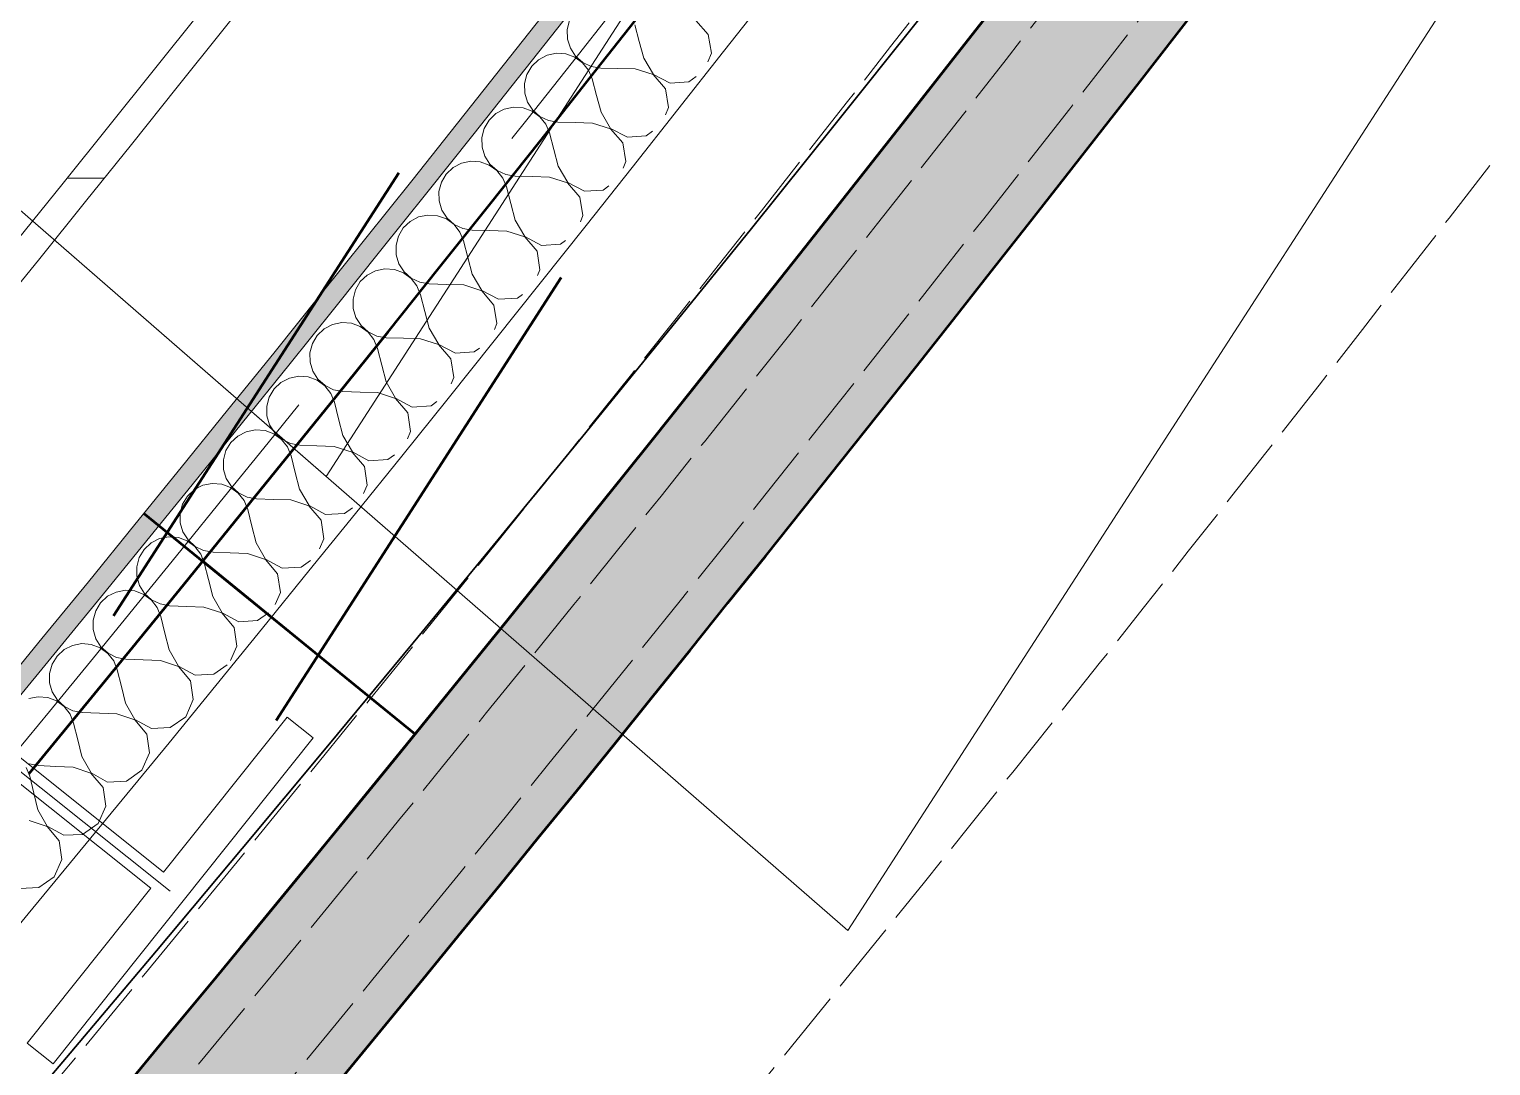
# Model space of a CAD drawing. Header units: millimetres. Extents: x -99530 to 90294, y -97212 to 56397.
# Drawn here: x -5170 to -4262, y -61751 to -61107 of the extents above; entities that cross this region are included whole.
import ezdxf
from ezdxf.enums import TextEntityAlignment as Align

# ---------------------------------------------------------------- set-up
doc = ezdxf.new("R2010")
doc.units = ezdxf.units.MM
doc.header["$MEASUREMENT"] = 0
doc.linetypes.add('Double Dashed', pattern=[1093.611073, 529.166651, -211.666656, 141.111112, -211.666656])
doc.linetypes.add('Hidden Line', pattern=[55, 45, -10])
for name, color, linetype, lineweight, true_color in [('0_Pen_No__29', 7, 'Continuous', 50, 0x2a2a2a), ('A-60-M_Mechanical_Pen_No__29', 7, 'Continuous', 50, 0x2a2a2a), ('New_A-05-M_Gross_Int_WC_s_Pen_No__74', 7, 'Continuous', 20, 0x606060), ('New_A-15-MG_Structural_Grid_Phase_2_Pen_No__222', 7, 'Continuous', 13, 0x65af33), ('New_A-20-M_Hard_Landscape_Pen_No__53', 7, 'Continuous', 35, 0x444444), ('New_A-25-M_Wall_Ext_Pen_No__107', 7, 'Continuous', 15, 0xa6a6a6), ('New_A-25-M_Wall_Ext_Pen_No__27', 7, 'Continuous', 50, 0x2a2a2a), ('New_A-25-M_Wall_Int_Pen_No__107', 7, 'Continuous', 15, 0xa6a6a6), ('New_A-25-M_Wall_Int_Pen_No__149', 7, 'Continuous', 0, 0x2a2a2a), ('New_A-35-M_FFE_Sanitary_Pen_No__211', 7, 'Continuous', 13, 0xebf6ff), ('New_A-35-M_FFE_Sanitary_Pen_No__27', 7, 'Continuous', 50, 0x2a2a2a)]:
    doc.layers.add(name, color=color, linetype=linetype, lineweight=lineweight, true_color=true_color)
for name, color, linetype in [('A-20-M_Floor_Slab', 7, 'Continuous'), ('A-25-M_Wall_Ext', 7, 'Continuous'), ('COLUMN.IFC Import', 7, 'Continuous'), ('New_A-05-M_Gross_Int_WC_s', 7, 'Continuous'), ('New_A-15-MG_Structural_Grid_Phase_2', 7, 'Continuous'), ('New_A-20-M_Hard_Landscape', 7, 'Continuous'), ('New_A-25-M_Wall_Ext', 7, 'Continuous'), ('New_A-25-M_Wall_Int', 7, 'Continuous'), ('New_A-35-M_FFE_Sanitary', 7, 'Continuous'), ('New_A-40-M_Soft_Landscaping_P2', 7, 'Continuous')]:
    doc.layers.add(name, color=color, linetype=linetype)
for name, color, linetype, lineweight in [('A-20-M_Floor_Slab_Pen_No__89', 8, 'Continuous', 20), ('A-25-M_Wall_Ext_Pen_No__87', 8, 'Continuous', 20), ('COLUMN.IFC Import_Pen_No__2', 8, 'Continuous', 15), ('New_A-25-M_Wall_Ext_Pen_No__87', 8, 'Continuous', 20), ('New_A-25-M_Wall_Int_Pen_No__193', 7, 'Continuous', 18), ('New_A-40-M_Soft_Landscaping_P2_Pen_No__150', 7, 'Continuous', 0), ('New_ArchiCAD Zone Stamps_Pen_No__6', 7, 'Continuous', 35)]:
    doc.layers.add(name, color=color, linetype=linetype, lineweight=lineweight)
doc.styles.add('GENERATED_STYLE_1', font='')
doc.styles.add('GENERATED_STYLE_3', font='')
doc.styles.add('GENERATED_STYLE_4', font='')
doc.styles.get('GENERATED_STYLE_1').set_extended_font_data('Arial', bold=True)
doc.styles.get('GENERATED_STYLE_3').set_extended_font_data('Arial')
doc.styles.get('GENERATED_STYLE_4').set_extended_font_data('Swis721 BT')

# ---------------------------------------------------------------- blocks, each defined once
blk = doc.blocks.new('Mesh_7_1', base_point=(-2004.14, -57229.4))
at = {"layer": 'New_A-20-M_Hard_Landscape_Pen_No__53', "linetype": 'Continuous', "flags": 128}
blk.add_lwpolyline([(-2004.14, -57229.4, -0.183374), (-18001.81, -70543.37), (-17579.25, -76160.81), (-17222.99, -76133.87), (-14657.07, -75939.89), (-15007.65, -71280.44, 0.205807), (-602.98, -57840.37)], format="xyb", close=True, dxfattribs=at)
blk = doc.blocks.new('Male WC_INB 0163_87_1', base_point=(-7292.13, -60664.22))
at = {"layer": 'New_A-05-M_Gross_Int_WC_s_Pen_No__74', "linetype": 'Continuous'}
blk.add_arc((-26580.17, -43935.18), 27309.7, 312.410439, 326.002054, dxfattribs=at)
at = {"layer": 'New_ArchiCAD Zone Stamps_Pen_No__6'}
for tag, height, style, p in [('ROOM_NAME', 250, 'GENERATED_STYLE_1', (-7557.68, -59351.97)), ('zoneNameLine2', 250, 'GENERATED_STYLE_1', (-7746.11, -59784.1)), ('ROOM_NUMBER', 200, 'GENERATED_STYLE_3', (-7934.54, -60204.8)), ('measuredAreaCode', 200, 'GENERATED_STYLE_3', (-8091.56, -60564.91)), ('DUMMY_649', 200, 'GENERATED_STYLE_3', (-7784.16, -60698.96)), ('DUMMY_650', 200, 'GENERATED_STYLE_3', (-7294.82, -60912.33)), ('DUMMY_651', 133.33, 'GENERATED_STYLE_3', (-7015.53, -61018.88))]:
    blk.add_attdef(tag, text='', height=height, rotation=336.44041, dxfattribs=dict(at, style=style)).set_placement(p, align=Align.TOP_LEFT)
blk = doc.blocks.new('Mesh_23_1', base_point=(-15007.65, -71280.44))
at = {"layer": 'New_A-40-M_Soft_Landscaping_P2_Pen_No__150', "linetype": 'Continuous', "flags": 128}
blk.add_lwpolyline([(-15007.65, -71280.44), (-14657.07, -75939.89, 0.09191), (5945.5, -69347.79), (9078.09, -62163.76), (-602.98, -57840.37, -0.205807)], format="xyb", close=True, dxfattribs=at)
blk = doc.blocks.new('Slab_98_1', base_point=(-4661.55, -61666.91))
at = {"layer": 'A-20-M_Floor_Slab_Pen_No__89', "linetype": 'Continuous', "flags": 128}
blk.add_lwpolyline([(-4661.55, -61666.91), (-5233.22, -61169.67), (-2072.92, -56277.39), (-1394.03, -56608.64)], close=True, dxfattribs=at)
blk = doc.blocks.new('Slab_99_1', base_point=(-5233.22, -61169.67))
at = {"layer": 'A-20-M_Floor_Slab_Pen_No__89', "linetype": 'Continuous', "flags": 128}
blk.add_lwpolyline([(-5233.22, -61169.67), (-4985.51, -61385.14), (-1778.74, -56420.93), (-2072.92, -56277.39)], close=True, dxfattribs=at)
blk = doc.blocks.new('Wall_128_1', base_point=(-38175.98, -69536.65))
at = {"layer": 'New_A-25-M_Wall_Ext_Pen_No__107', "linetype": 'Continuous', "lineweight": 0, "true_color": 0x535353}
blk.add_hatch(color=251, dxfattribs=at).paths.add_polyline_path([(-7888.71, -64664.39), (-7855.1, -64701.55), (-7821.62, -64738.54, 0.106432), (-877.49, -55078.33), (-969.15, -55038.36, -0.106432)])
at = {"layer": 'New_A-25-M_Wall_Ext_Pen_No__27', "linetype": 'Continuous'}
for radius, end in [(28161.83, 336.440438), (28261.83, 331.619095)]:
    blk.add_arc((-26783.55, -43782.02), radius, 312.139493, end, dxfattribs=at)
blk = doc.blocks.new('Wall_131_1', base_point=(-38175.91, -69536.5))
at = {"layer": 'New_A-25-M_Wall_Ext_Pen_No__87', "linetype": 'Hidden Line'}
for radius in [28161.83, 28211.83]:
    blk.add_arc((-26758.87, -43792.76), radius, 246.083295, 336.440412, dxfattribs=at)
blk = doc.blocks.new('Wall_217_1', base_point=(-8161.16, -64098.5))
at = {"layer": 'New_A-35-M_FFE_Sanitary_Pen_No__211', "linetype": 'Continuous'}
h = blk.add_hatch(dxfattribs=at)
h.set_pattern_fill('Plaster_0001', color=256, style=0, pattern_type=2)
h.set_pattern_definition([(229.20706, (0, 0), (-131.12933, 113.1596), [0, -100]), (229.20706, (32.9, -94.43), (-131.12933, 113.1596), [0, -100])])
h.paths.add_polyline_path([(-8154.39, -64105.87, 0.059246), (-3930.58, -59211.31), (-3938.89, -59205.74, -0.059154), (-8153.78, -64091.76)])
at = {"layer": 'New_A-35-M_FFE_Sanitary_Pen_No__27', "linetype": 'Continuous'}
for radius, start, end in [(27376.54, 312.425971, 325.988241), (27366.54, 312.446864, 325.988185)]:
    blk.add_arc((-26623.62, -43897.89), radius, start, end, dxfattribs=at)
blk = doc.blocks.new('Wall_418_1', base_point=(-38294.61, -69816.87))
at = {"layer": 'A-25-M_Wall_Ext_Pen_No__87', "linetype": 'Hidden Line'}
for radius, start, end in [(28130.79, 246.162868, 336.762854), (28469.79, 246.155056, 336.760928)]:
    blk.add_arc((-26785.33, -43777.18), radius, start, end, dxfattribs=at)
blk = doc.blocks.new('*X1078')
at = {"layer": 'New_A-25-M_Wall_Int_Pen_No__107', "linetype": 'Continuous'}
for p, q in [((-4835.78, -61107.67), (-4834.31, -61101.96)), ((-4835.63, -61113.57), (-4835.78, -61107.67)), ((-4791.06, -61115.01), (-4793.82, -61104.66)), ((-4755.93, -61101.91), (-4748.22, -61110.73)), ((-4833.88, -61119.21), (-4835.63, -61113.57)), ((-4788.3, -61125.36), (-4791.06, -61115.01)), ((-4748.22, -61110.73), (-4746.31, -61122.29)), ((-4857.82, -61130.4), (-4853.56, -61126.33)), ((-4853.56, -61126.33), (-4848.34, -61123.58)), ((-4848.34, -61123.58), (-4842.57, -61122.35)), ((-4842.57, -61122.35), (-4836.67, -61122.75)), ((-4836.67, -61122.75), (-4831.11, -61124.75)), ((-4830.65, -61124.16), (-4833.88, -61119.21)), ((-4831.11, -61124.75), (-4826.3, -61128.18)), ((-4826.19, -61128.05), (-4830.65, -61124.16)), ((-4782.32, -61135.42), (-4788.3, -61125.36)), ((-4746.31, -61122.29), (-4748.56, -61127.74)), ((-4862.28, -61141.2), (-4860.81, -61135.49)), ((-4860.81, -61135.49), (-4857.82, -61130.4)), ((-4826.3, -61128.18), (-4822.61, -61132.8)), ((-4820.85, -61130.57), (-4826.19, -61128.05)), ((-4822.61, -61132.8), (-4820.32, -61138.25)), ((-4815.02, -61131.54), (-4820.85, -61130.57)), ((-4804.31, -61131.81), (-4815.02, -61131.54)), ((-4793.6, -61132.08), (-4804.31, -61131.81)), ((-4793.6, -61132.08), (-4782.42, -61135.56)), ((-4782.42, -61135.56), (-4774.73, -61144.39)), ((-4771.93, -61140.84), (-4782.32, -61135.42)), ((-4862.15, -61147.1), (-4862.28, -61141.2)), ((-4817.58, -61148.6), (-4820.32, -61138.25)), ((-4774.73, -61144.39), (-4772.84, -61155.95)), ((-4760.25, -61139.99), (-4771.93, -61140.84)), ((-4755.68, -61136.68), (-4760.25, -61139.99)), ((-4860.4, -61152.74), (-4862.15, -61147.1)), ((-4857.18, -61157.7), (-4860.4, -61152.74)), ((-4814.84, -61158.95), (-4817.58, -61148.6)), ((-4884.36, -61163.89), (-4880.09, -61159.83)), ((-4880.09, -61159.83), (-4874.87, -61157.08)), ((-4874.87, -61157.08), (-4869.1, -61155.87)), ((-4869.1, -61155.87), (-4863.2, -61156.28)), ((-4863.2, -61156.28), (-4857.64, -61158.28)), ((-4857.64, -61158.28), (-4852.84, -61161.72)), ((-4852.73, -61161.59), (-4857.18, -61157.7)), ((-4852.84, -61161.72), (-4849.15, -61166.35)), ((-4847.39, -61164.12), (-4852.73, -61161.59)), ((-4808.86, -61169.03), (-4814.84, -61158.95)), ((-4772.84, -61155.95), (-4774.77, -61160.62)), ((-4888.84, -61174.68), (-4887.35, -61168.97)), ((-4887.35, -61168.97), (-4884.36, -61163.89)), ((-4849.15, -61166.35), (-4846.87, -61171.8)), ((-4841.56, -61165.09), (-4847.39, -61164.12)), ((-4844.14, -61182.15), (-4846.87, -61171.8)), ((-4830.85, -61165.38), (-4841.56, -61165.09)), ((-4820.15, -61165.67), (-4830.85, -61165.38)), ((-4820.15, -61165.67), (-4808.97, -61169.16)), ((-4808.97, -61169.16), (-4801.3, -61178.01)), ((-4798.49, -61174.46), (-4808.86, -61169.03)), ((-4782.88, -61170.79), (-4786.81, -61173.63)), ((-4888.71, -61180.58), (-4888.84, -61174.68)), ((-4886.98, -61186.23), (-4888.71, -61180.58)), ((-4801.3, -61178.01), (-4799.42, -61189.57)), ((-4786.81, -61173.63), (-4798.49, -61174.46)), ((-4901.45, -61190.55), (-4895.68, -61189.34)), ((-4895.68, -61189.34), (-4889.78, -61189.76)), ((-4889.78, -61189.76), (-4884.23, -61191.77)), ((-4883.76, -61191.19), (-4886.98, -61186.23)), ((-4841.42, -61192.51), (-4844.14, -61182.15)), ((-4799.42, -61189.57), (-4801.12, -61193.67)), ((-4913.95, -61202.42), (-4910.95, -61197.34)), ((-4910.95, -61197.34), (-4906.68, -61193.28)), ((-4906.68, -61193.28), (-4901.45, -61190.55)), ((-4884.23, -61191.77), (-4879.43, -61195.22)), ((-4879.32, -61195.09), (-4883.76, -61191.19)), ((-4879.43, -61195.22), (-4875.75, -61199.85)), ((-4873.98, -61197.62), (-4879.32, -61195.09)), ((-4868.15, -61198.61), (-4873.98, -61197.62)), ((-4857.45, -61198.91), (-4868.15, -61198.61)), ((-4846.74, -61199.22), (-4857.45, -61198.91)), ((-4846.74, -61199.22), (-4835.57, -61202.73)), ((-4835.46, -61202.59), (-4841.42, -61192.51)), ((-4915.45, -61208.12), (-4913.95, -61202.42)), ((-4915.33, -61214.02), (-4915.45, -61208.12)), ((-4875.75, -61199.85), (-4873.48, -61205.31)), ((-4870.76, -61215.67), (-4873.48, -61205.31)), ((-4835.57, -61202.73), (-4827.91, -61211.59)), ((-4825.1, -61208.04), (-4835.46, -61202.59)), ((-4813.42, -61207.23), (-4825.1, -61208.04)), ((-4809.93, -61204.72), (-4813.42, -61207.23)), ((-4913.6, -61219.67), (-4915.33, -61214.02)), ((-4868.05, -61226.03), (-4870.76, -61215.67)), ((-4827.91, -61211.59), (-4826.05, -61223.15)), ((-4933.32, -61226.7), (-4928.09, -61223.97)), ((-4928.09, -61223.97), (-4922.31, -61222.77)), ((-4922.31, -61222.77), (-4916.42, -61223.2)), ((-4916.42, -61223.2), (-4910.86, -61225.22)), ((-4910.4, -61224.64), (-4913.6, -61219.67)), ((-4910.86, -61225.22), (-4906.07, -61228.68)), ((-4905.96, -61228.54), (-4910.4, -61224.64)), ((-4862.11, -61236.12), (-4868.05, -61226.03)), ((-4826.05, -61223.15), (-4827.61, -61226.9)), ((-4940.6, -61235.82), (-4937.6, -61230.75)), ((-4937.6, -61230.75), (-4933.32, -61226.7)), ((-4906.07, -61228.68), (-4902.4, -61233.31)), ((-4900.62, -61231.09), (-4905.96, -61228.54)), ((-4902.4, -61233.31), (-4900.13, -61238.77)), ((-4894.8, -61232.08), (-4900.62, -61231.09)), ((-4884.09, -61232.41), (-4894.8, -61232.08)), ((-4873.39, -61232.72), (-4884.09, -61232.41)), ((-4873.39, -61232.72), (-4862.22, -61236.25)), ((-4942.11, -61241.52), (-4940.6, -61235.82)), ((-4942, -61247.43), (-4942.11, -61241.52)), ((-4897.43, -61249.14), (-4900.13, -61238.77)), ((-4862.22, -61236.25), (-4854.57, -61245.12)), ((-4851.76, -61241.58), (-4862.11, -61236.12)), ((-4840.07, -61240.79), (-4851.76, -61241.58)), ((-4836.84, -61238.47), (-4840.07, -61240.79)), ((-4940.28, -61253.08), (-4942, -61247.43)), ((-4937.08, -61258.05), (-4940.28, -61253.08)), ((-4894.74, -61259.5), (-4897.43, -61249.14)), ((-4854.57, -61245.12), (-4852.73, -61256.69)), ((-4964.29, -61264.12), (-4960, -61260.07)), ((-4960, -61260.07), (-4954.77, -61257.35)), ((-4954.77, -61257.35), (-4948.99, -61256.17)), ((-4948.99, -61256.17), (-4943.1, -61256.6)), ((-4943.1, -61256.6), (-4937.55, -61258.63)), ((-4937.55, -61258.63), (-4932.76, -61262.1)), ((-4932.65, -61261.96), (-4937.08, -61258.05)), ((-4932.76, -61262.1), (-4929.09, -61266.74)), ((-4927.32, -61264.52), (-4932.65, -61261.96)), ((-4888.82, -61269.6), (-4894.74, -61259.5)), ((-4852.73, -61256.69), (-4854.24, -61260.3)), ((-4968.82, -61274.89), (-4967.31, -61269.19)), ((-4967.31, -61269.19), (-4964.29, -61264.12)), ((-4929.09, -61266.74), (-4926.84, -61272.2)), ((-4921.49, -61265.52), (-4927.32, -61264.52)), ((-4910.79, -61265.86), (-4921.49, -61265.52)), ((-4900.09, -61266.19), (-4910.79, -61265.86)), ((-4900.09, -61266.19), (-4888.92, -61269.74)), ((-4888.92, -61269.74), (-4881.29, -61278.62)), ((-4878.47, -61275.08), (-4888.82, -61269.6)), ((-4968.72, -61280.79), (-4968.82, -61274.89)), ((-4967.01, -61286.44), (-4968.72, -61280.79)), ((-4924.16, -61282.57), (-4926.84, -61272.2)), ((-4881.29, -61278.62), (-4879.47, -61290.19)), ((-4866.78, -61274.3), (-4878.47, -61275.08)), ((-4863.6, -61272.03), (-4866.78, -61274.3)), ((-4981.51, -61290.69), (-4975.72, -61289.52)), ((-4975.72, -61289.52), (-4969.83, -61289.96)), ((-4969.83, -61289.96), (-4964.28, -61292)), ((-4963.82, -61291.42), (-4967.01, -61286.44)), ((-4921.48, -61292.94), (-4924.16, -61282.57)), ((-4994.06, -61302.51), (-4991.04, -61297.45)), ((-4991.04, -61297.45), (-4986.74, -61293.41)), ((-4986.74, -61293.41), (-4981.51, -61290.69)), ((-4964.28, -61292), (-4959.5, -61295.47)), ((-4959.39, -61295.34), (-4963.82, -61291.42)), ((-4959.5, -61295.47), (-4955.84, -61300.12)), ((-4954.06, -61297.9), (-4959.39, -61295.34)), ((-4948.24, -61298.91), (-4954.06, -61297.9)), ((-4937.54, -61299.27), (-4948.24, -61298.91)), ((-4915.57, -61303.05), (-4921.48, -61292.94)), ((-4879.47, -61290.19), (-4881.02, -61293.88)), ((-4995.58, -61308.21), (-4994.06, -61302.51)), ((-4955.84, -61300.12), (-4953.59, -61305.58)), ((-4950.93, -61315.96), (-4953.59, -61305.58)), ((-4926.83, -61299.62), (-4937.54, -61299.27)), ((-4926.83, -61299.62), (-4915.68, -61303.18)), ((-4915.68, -61303.18), (-4908.06, -61312.07)), ((-4905.23, -61308.54), (-4915.57, -61303.05)), ((-4893.54, -61307.78), (-4905.23, -61308.54)), ((-4890.21, -61305.41), (-4893.54, -61307.78)), ((-4995.49, -61314.11), (-4995.58, -61308.21)), ((-4993.79, -61319.77), (-4995.49, -61314.11)), ((-4948.27, -61326.33), (-4950.93, -61315.96)), ((-4908.06, -61312.07), (-4906.25, -61323.64)), ((-5013.53, -61326.7), (-5008.29, -61324)), ((-5008.29, -61324), (-5002.51, -61322.83)), ((-5002.51, -61322.83), (-4996.62, -61323.28)), ((-4996.62, -61323.28), (-4991.07, -61325.33)), ((-4990.6, -61324.75), (-4993.79, -61319.77)), ((-4991.07, -61325.33), (-4986.29, -61328.81)), ((-4986.18, -61328.67), (-4990.6, -61324.75)), ((-4942.37, -61336.45), (-4948.27, -61326.33)), ((-4906.25, -61323.64), (-4907.94, -61327.64)), ((-5020.86, -61335.79), (-5017.83, -61330.73)), ((-5017.83, -61330.73), (-5013.53, -61326.7)), ((-4986.29, -61328.81), (-4982.64, -61333.46)), ((-4980.86, -61331.24), (-4986.18, -61328.67)), ((-4982.64, -61333.46), (-4980.4, -61338.93)), ((-4975.04, -61332.26), (-4980.86, -61331.24)), ((-4964.34, -61332.63), (-4975.04, -61332.26)), ((-4953.63, -61333), (-4964.34, -61332.63)), ((-4953.63, -61333), (-4942.48, -61336.58)), ((-5022.39, -61341.49), (-5020.86, -61335.79)), ((-5022.31, -61347.39), (-5022.39, -61341.49)), ((-4977.75, -61349.3), (-4980.4, -61338.93)), ((-4942.48, -61336.58), (-4934.88, -61345.49)), ((-4932.04, -61341.96), (-4942.37, -61336.45)), ((-4920.36, -61341.22), (-4932.04, -61341.96)), ((-4916.69, -61338.61), (-4920.36, -61341.22)), ((-5020.62, -61353.05), (-5022.31, -61347.39)), ((-5017.44, -61358.03), (-5020.62, -61353.05)), ((-4975.11, -61359.68), (-4977.75, -61349.3)), ((-4934.88, -61345.49), (-4933.09, -61357.06)), ((-5044.68, -61363.98), (-5040.37, -61359.95)), ((-5040.37, -61359.95), (-5035.13, -61357.26)), ((-5035.13, -61357.26), (-5029.34, -61356.1)), ((-5029.34, -61356.1), (-5023.45, -61356.56)), ((-5023.45, -61356.56), (-5017.91, -61358.61)), ((-5017.91, -61358.61), (-5013.13, -61362.1)), ((-5013.03, -61361.97), (-5017.44, -61358.03)), ((-5013.13, -61362.1), (-5009.49, -61366.76)), ((-5007.71, -61364.55), (-5013.03, -61361.97)), ((-4969.23, -61369.81), (-4975.11, -61359.68)), ((-4933.09, -61357.06), (-4935.01, -61361.59)), ((-5049.26, -61374.73), (-5047.72, -61369.03)), ((-5047.72, -61369.03), (-5044.68, -61363.98)), ((-5009.49, -61366.76), (-5007.26, -61372.23)), ((-5001.89, -61365.57), (-5007.71, -61364.55)), ((-4991.18, -61365.96), (-5001.89, -61365.57)), ((-4980.48, -61366.35), (-4991.18, -61365.96)), ((-4980.48, -61366.35), (-4969.34, -61369.94)), ((-4969.34, -61369.94), (-4961.75, -61378.86)), ((-4958.91, -61375.34), (-4969.23, -61369.81)), ((-4943.02, -61371.64), (-4947.22, -61374.61)), ((-5049.18, -61380.63), (-5049.26, -61374.73)), ((-5047.5, -61386.29), (-5049.18, -61380.63)), ((-5004.63, -61382.61), (-5007.26, -61372.23)), ((-4961.75, -61378.86), (-4959.98, -61390.44)), ((-4947.22, -61374.61), (-4958.91, -61375.34)), ((-5062.01, -61390.48), (-5056.22, -61389.32)), ((-5056.22, -61389.32), (-5050.34, -61389.8)), ((-5050.34, -61389.8), (-5044.8, -61391.86)), ((-5044.33, -61391.28), (-5047.5, -61386.29)), ((-5002, -61392.99), (-5004.63, -61382.61)), ((-5074.62, -61402.23), (-5071.58, -61397.18)), ((-5071.58, -61397.18), (-5067.26, -61393.16)), ((-5067.26, -61393.16), (-5062.01, -61390.48)), ((-5044.8, -61391.86), (-5040.03, -61395.35)), ((-5039.92, -61395.22), (-5044.33, -61391.28)), ((-5040.03, -61395.35), (-5036.39, -61400.02)), ((-5034.6, -61397.81), (-5039.92, -61395.22)), ((-5028.79, -61398.84), (-5034.6, -61397.81)), ((-5018.09, -61399.25), (-5028.79, -61398.84)), ((-4996.14, -61403.13), (-5002, -61392.99)), ((-4959.98, -61390.44), (-4962.23, -61395.73)), ((-5076.17, -61407.92), (-5074.62, -61402.23)), ((-5076.1, -61413.83), (-5076.17, -61407.92)), ((-5036.39, -61400.02), (-5034.17, -61405.49)), ((-5031.55, -61415.88), (-5034.17, -61405.49)), ((-5007.38, -61399.65), (-5018.09, -61399.25)), ((-5007.38, -61399.65), (-4996.24, -61403.26)), ((-4996.24, -61403.26), (-4988.67, -61412.19)), ((-4985.82, -61408.67), (-4996.14, -61403.13)), ((-4974.13, -61407.97), (-4985.82, -61408.67)), ((-4969.22, -61404.5), (-4974.13, -61407.97)), ((-5074.43, -61419.49), (-5076.1, -61413.83)), ((-5028.94, -61426.26), (-5031.55, -61415.88)), ((-4988.67, -61412.19), (-4986.91, -61423.77)), ((-5094.21, -61426.33), (-5088.95, -61423.65)), ((-5088.95, -61423.65), (-5083.16, -61422.51)), ((-5083.16, -61422.51), (-5077.27, -61422.99)), ((-5077.27, -61422.99), (-5071.74, -61425.06)), ((-5071.27, -61424.49), (-5074.43, -61419.49)), ((-5071.74, -61425.06), (-5066.97, -61428.57)), ((-5066.86, -61428.43), (-5071.27, -61424.49)), ((-4986.91, -61423.77), (-4989.6, -61430.06)), ((-5101.58, -61435.39), (-5098.52, -61430.35)), ((-5098.52, -61430.35), (-5094.21, -61426.33)), ((-5066.97, -61428.57), (-5063.35, -61433.23)), ((-5061.55, -61431.03), (-5066.86, -61428.43)), ((-5063.35, -61433.23), (-5061.13, -61438.71)), ((-5055.74, -61432.07), (-5061.55, -61431.03)), ((-5045.04, -61432.49), (-5055.74, -61432.07)), ((-5034.34, -61432.91), (-5045.04, -61432.49)), ((-5034.34, -61432.91), (-5023.2, -61436.54)), ((-5023.09, -61436.41), (-5028.94, -61426.26)), ((-5103.13, -61441.08), (-5101.58, -61435.39)), ((-5103.08, -61446.98), (-5103.13, -61441.08)), ((-5058.53, -61449.1), (-5061.13, -61438.71)), ((-5023.2, -61436.54), (-5015.64, -61445.48)), ((-5012.79, -61441.97), (-5023.09, -61436.41)), ((-5001.1, -61441.28), (-5012.79, -61441.97)), ((-4995.29, -61437.19), (-5001.1, -61441.28)), ((-5101.41, -61452.65), (-5103.08, -61446.98)), ((-5098.26, -61457.65), (-5101.41, -61452.65)), ((-5055.93, -61459.49), (-5058.53, -61449.1)), ((-5015.64, -61445.48), (-5013.9, -61457.06)), ((-5125.52, -61463.47), (-5121.2, -61459.46)), ((-5121.2, -61459.46), (-5115.94, -61456.79)), ((-5115.94, -61456.79), (-5110.15, -61455.66)), ((-5110.15, -61455.66), (-5104.26, -61456.15)), ((-5104.26, -61456.15), (-5098.73, -61458.23)), ((-5098.73, -61458.23), (-5093.97, -61461.74)), ((-5093.86, -61461.6), (-5098.26, -61457.65)), ((-5093.97, -61461.74), (-5090.35, -61466.41)), ((-5088.55, -61464.21), (-5093.86, -61461.6)), ((-5050.1, -61469.65), (-5055.93, -61459.49)), ((-5013.9, -61457.06), (-5017.13, -61464.59)), ((-5130.15, -61474.2), (-5128.58, -61468.51)), ((-5128.58, -61468.51), (-5125.52, -61463.47)), ((-5090.35, -61466.41), (-5088.14, -61471.89)), ((-5082.74, -61465.26), (-5088.55, -61464.21)), ((-5072.04, -61465.7), (-5082.74, -61465.26)), ((-5061.34, -61466.13), (-5072.04, -61465.7)), ((-5061.34, -61466.13), (-5050.21, -61469.78)), ((-5050.21, -61469.78), (-5042.66, -61478.73)), ((-5039.8, -61475.22), (-5050.1, -61469.65)), ((-5021.22, -61469.72), (-5028.11, -61474.55)), ((-5130.1, -61480.1), (-5130.15, -61474.2)), ((-5128.44, -61485.77), (-5130.1, -61480.1)), ((-5085.56, -61482.28), (-5088.14, -61471.89)), ((-5042.66, -61478.73), (-5040.94, -61490.31)), ((-5028.11, -61474.55), (-5039.8, -61475.22)), ((-5142.98, -61489.89), (-5137.19, -61488.76)), ((-5137.19, -61488.76), (-5131.3, -61489.26)), ((-5131.3, -61489.26), (-5125.77, -61491.35)), ((-5125.3, -61490.77), (-5128.44, -61485.77)), ((-5082.98, -61492.68), (-5085.56, -61482.28)), ((-5155.64, -61501.59), (-5152.57, -61496.55)), ((-5152.57, -61496.55), (-5148.24, -61492.55)), ((-5148.24, -61492.55), (-5142.98, -61489.89)), ((-5125.77, -61491.35), (-5121.02, -61494.87)), ((-5120.91, -61494.73), (-5125.3, -61490.77)), ((-5121.02, -61494.87), (-5117.4, -61499.55)), ((-5115.6, -61497.34), (-5120.91, -61494.73)), ((-5109.79, -61498.41), (-5115.6, -61497.34)), ((-5099.09, -61498.86), (-5109.79, -61498.41)), ((-5077.16, -61502.84), (-5082.98, -61492.68)), ((-5040.94, -61490.31), (-5044.82, -61499.32)), ((-5157.22, -61507.27), (-5155.64, -61501.59)), ((-5157.18, -61513.17), (-5157.22, -61507.27)), ((-5117.4, -61499.55), (-5115.21, -61505.03)), ((-5112.64, -61515.43), (-5115.21, -61505.03)), ((-5088.39, -61499.31), (-5099.09, -61498.86)), ((-5088.39, -61499.31), (-5077.27, -61502.98)), ((-5077.27, -61502.98), (-5069.73, -61511.94)), ((-5066.87, -61508.43), (-5077.16, -61502.84)), ((-5055.18, -61507.78), (-5066.87, -61508.43)), ((-5047.03, -61502.08), (-5055.18, -61507.78)), ((-5155.53, -61518.84), (-5157.18, -61513.17)), ((-5110.07, -61525.82), (-5112.64, -61515.43)), ((-5069.73, -61511.94), (-5068.03, -61523.52)), ((-5170.07, -61522.94), (-5164.27, -61521.83)), ((-5164.27, -61521.83), (-5158.39, -61522.33)), ((-5158.39, -61522.33), (-5152.86, -61524.43)), ((-5152.39, -61523.85), (-5155.53, -61518.84)), ((-5152.86, -61524.43), (-5148.11, -61527.95)), ((-5148, -61527.82), (-5152.39, -61523.85)), ((-5104.27, -61536), (-5110.07, -61525.82)), ((-5068.03, -61523.52), (-5072.67, -61534.25)), ((-5148.11, -61527.95), (-5144.51, -61532.64)), ((-5142.7, -61530.44), (-5148, -61527.82)), ((-5144.51, -61532.64), (-5142.32, -61538.13)), ((-5136.89, -61531.51), (-5142.7, -61530.44)), ((-5126.2, -61531.98), (-5136.89, -61531.51)), ((-5115.5, -61532.45), (-5126.2, -61531.98)), ((-5115.5, -61532.45), (-5104.38, -61536.13)), ((-5072.71, -61534.29), (-5082.3, -61540.97)), ((-5139.77, -61548.53), (-5142.32, -61538.13)), ((-5104.38, -61536.13), (-5096.85, -61545.1)), ((-5093.99, -61541.6), (-5104.27, -61536)), ((-5082.3, -61540.97), (-5093.99, -61541.6)), ((-5137.22, -61558.93), (-5139.77, -61548.53)), ((-5096.85, -61545.1), (-5095.17, -61556.69)), ((-5131.43, -61569.11), (-5137.22, -61558.93)), ((-5095.17, -61556.69), (-5099.84, -61567.44)), ((-5171.66, -61565.69), (-5169.48, -61571.18)), ((-5164.05, -61564.58), (-5169.86, -61563.49)), ((-5166.95, -61581.59), (-5169.48, -61571.18)), ((-5153.35, -61565.06), (-5164.05, -61564.58)), ((-5142.65, -61565.55), (-5153.35, -61565.06)), ((-5142.65, -61565.55), (-5131.54, -61569.24)), ((-5131.54, -61569.24), (-5124.03, -61578.23)), ((-5121.16, -61574.73), (-5131.43, -61569.11)), ((-5099.84, -61567.44), (-5109.46, -61574.12)), ((-5124.03, -61578.23), (-5122.37, -61589.82)), ((-5109.46, -61574.12), (-5121.16, -61574.73)), ((-5164.41, -61591.99), (-5166.95, -61581.59)), ((-5158.64, -61602.18), (-5164.41, -61591.99)), ((-5122.37, -61589.82), (-5127.05, -61600.56)), ((-5169.86, -61598.6), (-5158.75, -61602.32)), ((-5158.75, -61602.32), (-5151.25, -61611.31)), ((-5148.38, -61607.82), (-5158.64, -61602.18)), ((-5136.68, -61607.22), (-5148.38, -61607.82)), ((-5127.05, -61600.56), (-5136.68, -61607.22)), ((-5151.25, -61611.31), (-5149.61, -61622.91)), ((-5149.61, -61622.91), (-5154.31, -61633.63)), ((-5154.31, -61633.63), (-5163.95, -61640.28)), ((-5163.95, -61640.28), (-5175.65, -61640.87))]:
    blk.add_line(p, q, dxfattribs=at)
blk = doc.blocks.new('Wall_458_1', base_point=(-7921.55, -64417.16))
at = {"layer": 'New_A-25-M_Wall_Int_Pen_No__107', "linetype": 'Continuous'}
h = blk.add_hatch(dxfattribs=at)
h.set_pattern_fill('Plywood_0001', color=256, style=0, pattern_type=2)
h.set_pattern_definition([(0, (0, 0), (0, 200), [])])
h.paths.add_polyline_path([(-1322.06, -54884.49, -0.105152), (-8042.99, -64284.3), (-8030.85, -64297.59, 0.105152), (-1305.56, -54891.68)])
blk.add_hatch(color=256, dxfattribs=at).paths.add_polyline_path([(-7921.55, -64417.16, 0.105152), (-1157.07, -54956.43), (-1168.07, -54951.64, -0.105152), (-7929.65, -64408.3)])
at = {"layer": 'New_A-25-M_Wall_Int_Pen_No__149', "linetype": 'Continuous'}
for radius in [27776.83, 28046.83]:
    blk.add_arc((-26783.55, -43782.02), radius, 312.42955, 336.440412, dxfattribs=at)
at = {"layer": 'New_A-25-M_Wall_Int_Pen_No__193', "linetype": 'Continuous'}
for radius in [27794.83, 27944.83, 27956.83]:
    blk.add_arc((-26783.55, -43782.02), radius, 312.42955, 336.440412, dxfattribs=at)
at = {"layer": 'New_A-25-M_Wall_Int', "color": 250, "lineweight": 50, "true_color": 0x2a2a2a}
blk.add_blockref('*X1078', (0, 0), dxfattribs=at)
blk = doc.blocks.new('Standard grid marker_14')
at = {"layer": 'New_A-15-MG_Structural_Grid_Phase_2_Pen_No__222', "linetype": 'Double Dashed'}
blk.add_line((2590.62, 0.53), (0, 0.53), dxfattribs=at)
at = {"layer": 'New_A-15-MG_Structural_Grid_Phase_2_Pen_No__222', "style": 'GENERATED_STYLE_4'}
for tag, p in [('AC_MarkerText_1_0', (-500, 43.92)), ('AC_MarkerText_1_1', (22558.16, 43.92))]:
    blk.add_attdef(tag, text='', height=350, rotation=195.02767, dxfattribs=at).set_placement(p, align=Align.MIDDLE_CENTER)
blk = doc.blocks.new('Standard grid marker_26')
at = {"layer": 'New_A-15-MG_Structural_Grid_Phase_2_Pen_No__222', "linetype": 'Double Dashed'}
blk.add_arc((0, 0), 27977.57, 0, 90.635971, dxfattribs=at)
at = {"layer": 'New_A-15-MG_Structural_Grid_Phase_2_Pen_No__222', "style": 'GENERATED_STYLE_4'}
blk.add_attdef('AC_MarkerText_1', text='', height=350, rotation=90.30663, dxfattribs=at).set_placement((-1326.18, 28007.96), align=Align.MIDDLE_CENTER)
blk = doc.blocks.new('Column 145')
at = {"layer": 'COLUMN.IFC Import_Pen_No__2', "linetype": 'Continuous'}
for p, q in [((-129.4, 133.35), (129.4, 133.35)), ((-129.4, 112.85), (-129.4, 133.35)), ((129.4, 133.35), (129.4, 112.85)), ((-6.4, 112.85), (-129.4, 112.85)), ((-6.4, -112.85), (-6.4, 112.85)), ((6.4, 112.85), (6.4, -112.85)), ((129.4, 112.85), (6.4, 112.85)), ((-129.4, -112.85), (-6.4, -112.85)), ((-129.4, -133.35), (-129.4, -112.85)), ((6.4, -112.85), (129.4, -112.85)), ((129.4, -112.85), (129.4, -133.35)), ((129.4, -133.35), (-129.4, -133.35))]:
    blk.add_line(p, q, dxfattribs=at)
blk = doc.blocks.new('Mesh_27_1', base_point=(-602.98, -57840.37))
at = {"layer": 'New_A-40-M_Soft_Landscaping_P2_Pen_No__150', "linetype": 'Continuous', "flags": 128}
blk.add_lwpolyline([(-602.98, -57840.37, -0.205807), (-15007.65, -71280.44), (-14916.93, -72486.22, 0.161424), (-1599.97, -63958.31), (1156.79, -58626.26)], format="xyb", close=True, dxfattribs=at)

msp = doc.modelspace()

# ---------------------------------------------------------------- linework, layer by layer
at = {"layer": '0_Pen_No__29', "linetype": 'Continuous', "flags": 128}
for points in [[(-5038.58, -61677.4, 0.057708), (-1524.27, -56234.22)], [(-5038.58, -61677.4, 0.057708), (-1524.27, -56234.22)], [(-1524.27, -56234.22, -0.057708), (-5038.58, -61677.4)]]:
    msp.add_lwpolyline(points, format="xyb", dxfattribs=at)
msp.add_lwpolyline([(-4992.32, -61494.48), (-5062.16, -61437.72)], dxfattribs=at)
at = {"layer": 'A-60-M_Mechanical_Pen_No__29', "linetype": 'Continuous'}
for p, q in [((-5117.52, -61471.65), (-4940.4, -61196.57)), ((-5016.62, -61536.62), (-4839.5, -61261.54)), ((-4930.24, -61544.94), (-5098.63, -61408.07)), ((-4930.24, -61544.94), (-4992.32, -61494.48))]:
    msp.add_line(p, q, dxfattribs=at)
msp.add_arc((-26783.55, -43782.02), 27991.83, 320.546763, 333.75783, dxfattribs=at)

# ---------------------------------------------------------------- block references
at = {"layer": 'A-20-M_Floor_Slab', "color": 8, "linetype": 'Continuous', "lineweight": 20}
for name, p in [('Slab_98_1', (-4661.55, -61666.91)), ('Slab_99_1', (-5233.22, -61169.67))]:
    msp.add_blockref(name, p, dxfattribs=at)
at = {"layer": 'A-25-M_Wall_Ext', "color": 250, "lineweight": 50, "true_color": 0x2a2a2a}
msp.add_blockref('Wall_418_1', (-38294.61, -69816.87), dxfattribs=at)
at = {"layer": 'COLUMN.IFC Import', "linetype": 'Continuous', "zscale": 1000, "rotation": 51.41241155949833}
msp.add_blockref('Column 145', (-5178.59, -61565.32), dxfattribs=at)
at = {"layer": 'New_A-05-M_Gross_Int_WC_s', "linetype": 'Continuous'}
msp.add_blockref('Male WC_INB 0163_87_1', (-7292.13, -60664.22), dxfattribs=at)
at = {"layer": 'New_A-15-MG_Structural_Grid_Phase_2', "color": 8, "linetype": 'Continuous', "lineweight": 15, "zscale": 1000}
for name, p, rotation in [('Standard grid marker_26', (-26783.53, -43781.16), 246.1337837427074), ('Standard grid marker_14', (-4601.23, -62025.7), 141.4127390902341)]:
    msp.add_blockref(name, p, dxfattribs=dict(at, rotation=rotation))
at = {"layer": 'New_A-20-M_Hard_Landscape', "color": 49, "lineweight": 35, "true_color": 0x444444}
msp.add_blockref('Mesh_7_1', (-2004.14, -57229.4), dxfattribs=at)
at = {"layer": 'New_A-25-M_Wall_Ext', "color": 250, "lineweight": 50, "true_color": 0x2a2a2a}
for name, p in [('Wall_128_1', (-38175.98, -69536.65)), ('Wall_131_1', (-38175.91, -69536.5))]:
    msp.add_blockref(name, p, dxfattribs=at)
at = {"layer": 'New_A-25-M_Wall_Int', "color": 250, "lineweight": 50, "true_color": 0x2a2a2a}
msp.add_blockref('Wall_458_1', (-7921.55, -64417.16), dxfattribs=at)
at = {"layer": 'New_A-35-M_FFE_Sanitary', "color": 250, "lineweight": 50, "true_color": 0x2a2a2a}
msp.add_blockref('Wall_217_1', (-8161.16, -64098.5), dxfattribs=at)
at = {"layer": 'New_A-40-M_Soft_Landscaping_P2'}
for name, p in [('Mesh_23_1', (-15007.65, -71280.44)), ('Mesh_27_1', (-602.98, -57840.37))]:
    msp.add_blockref(name, p, dxfattribs=at)

doc.saveas('drawing.dxf')
